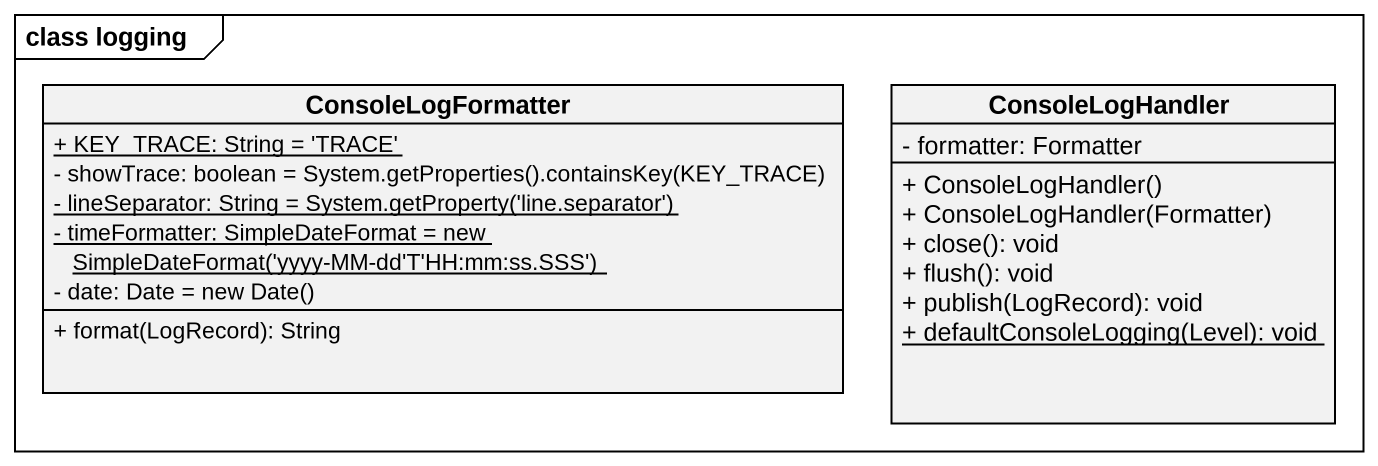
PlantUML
@startuml
mainframe class logging
hide circle
hide empty members
skinparam classAttributeIconSize 0
class ConsoleLogFormatter {
  {static} + KEY_TRACE: String = 'TRACE'
  {field} - showTrace: boolean = System.getProperties().containsKey(KEY_TRACE)
  {static} {field} - lineSeparator: String = System.getProperty('line.separator')
  {static} {field} - timeFormatter: SimpleDateFormat = new SimpleDateFormat('yyyy-MM-dd'T'HH:mm:ss.SSS')
  {field} - date: Date = new Date()
  + format(LogRecord): String
}
class ConsoleLogHandler {
  - formatter: Formatter
  + ConsoleLogHandler()
  + ConsoleLogHandler(Formatter)
  + close(): void
  + flush(): void
  + publish(LogRecord): void
  {static} + defaultConsoleLogging(Level): void
}
@enduml
